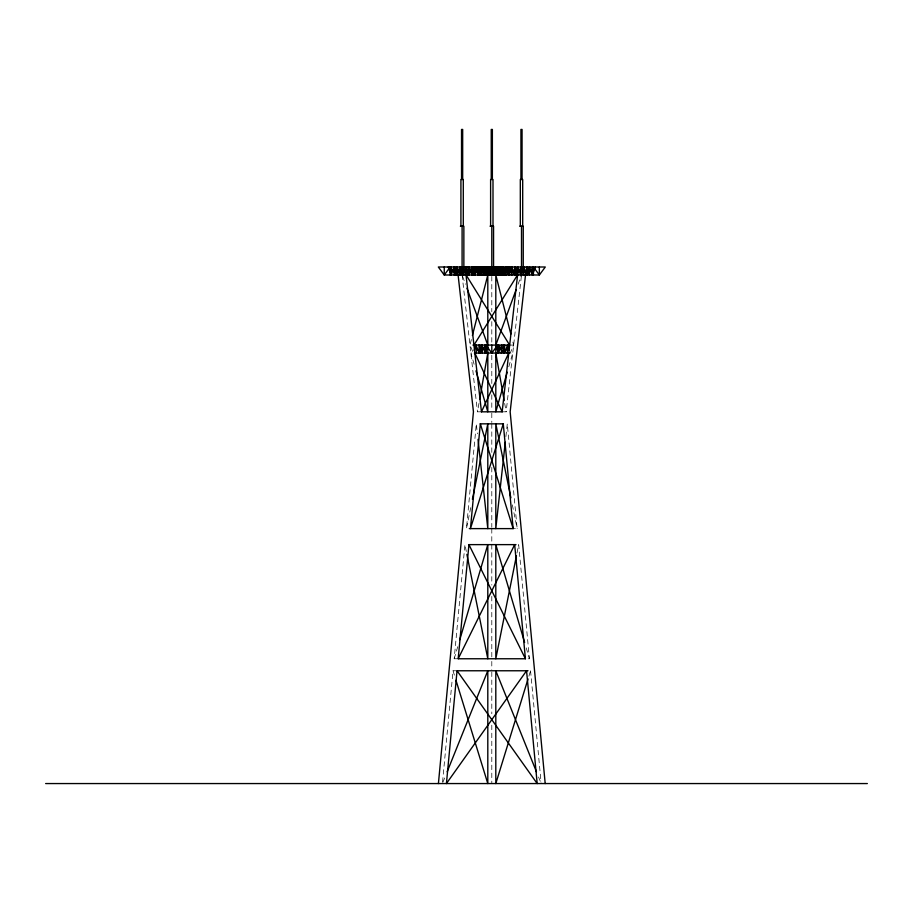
<?xml version="1.0" encoding="UTF-8"?>
<svg xmlns="http://www.w3.org/2000/svg" width="913" height="913" viewBox="0 0 913 913"><rect width="100%" height="100%" fill="white"/><g stroke="black" fill="none" stroke-linecap="round" stroke-linejoin="round"><path stroke-width="0.68" stroke-dasharray="4.57 3.42" d="M442.543 782.156L453.042 670.77L455.827 670.77M456.979 658.764L454.183 658.764L464.934 544.627L466.611 552.981M505.893 436.574L507.286 423.837L517.157 528.616L514.316 528.616M502.15 411.82L506.156 411.82L521.346 276.411M481.459 411.82L477.453 411.82L478.937 403.42M516.998 552.981L518.675 544.627L529.426 658.764L526.63 658.764M470.72 507.662L466.44 528.616L476.324 423.837L477.408 433.743M471.37 339.579L469.967 345.08L473.391 353.069L470.868 353.069L474.806 366.729M508.803 366.729L512.741 353.069L510.219 353.069L513.642 345.08L512.592 340.96M454.183 658.764L457.778 646.53M528.889 676.202L530.556 670.77L527.782 670.77M518.105 284.251L521.015 276.319M442.942 782.247L445.053 777.009M510.664 345.08L513.642 345.08M538.556 777.009L540.667 782.247M462.594 276.319L465.493 284.251M453.042 670.77L454.72 676.202M526.23 647.888L529.426 658.764M512.319 504.866L517.157 528.616M504.672 403.42L506.156 411.82M462.104 274.996L477.453 411.82M530.556 670.77L541.055 782.156M491.799 276.411L491.799 311.698M491.799 321.57L491.799 344.03M491.799 355.26L491.799 383.517M491.799 394.838L491.799 410.405M491.799 413.155L491.799 422.502M491.799 423.837L491.799 453.35M491.799 467.422L491.799 527.235M491.799 528.616L491.799 543.292M491.799 544.627L491.799 585.039M491.799 596.36L491.799 657.337M491.799 661.423L491.799 669.434M491.799 672.002L491.799 713.761M491.799 725.162L491.799 783.559"/><path stroke-width="1.37" d="M516.165 289.547L495.805 345.08L498.327 353.069L498.783 345.08M501.305 353.069L501.751 345.08L504.273 353.069L507.696 345.08L509.374 350.409M504.273 353.069L504.729 345.08M507.251 353.069L507.696 345.08M438.411 783.559L473.448 411.82L458.098 274.996M457.048 670.77L446.423 783.559L526.561 670.77L537.186 783.559L457.048 670.77L527.782 670.77M458.178 658.764L514.67 544.627L525.42 658.764L458.178 658.764L468.94 544.627L515.982 544.627M505.266 442.234L495.805 528.616L495.805 423.837L510.892 497.882M529.62 266.995L526.653 274.996L523.685 266.995L520.707 274.996L517.568 266.995L517.568 274.996L502.15 411.82L474.863 353.069M525.511 274.996L510.162 411.82L545.198 783.559M479.667 399.232L487.804 353.069M516.438 555.766L495.805 658.764L495.805 544.627L524.621 642.455M472.42 499.274L487.804 423.837L487.804 528.616L478.024 439.404M472.409 335.459L487.804 274.996L487.804 411.82L475.981 370.826M507.229 372.196L495.805 411.82L495.805 274.996L510.846 334.09M459.787 639.739L487.804 544.627L487.804 658.764L466.885 554.374M528.045 678.93L495.805 783.559L495.805 670.77L536.445 771.759M474.224 350.409L475.913 345.08L479.336 353.069L481.859 345.08L485.271 353.069L487.804 345.08L466.954 288.223M448.203 266.995L451.17 274.996L454.149 266.995L457.116 274.996L460.095 266.995L460.095 274.996M453.978 266.995L456.957 274.996L459.924 266.995L462.902 274.996L466.029 266.995L466.029 274.996L481.459 411.82L508.735 353.069M483.867 274.996L483.867 266.995L480.729 274.996L477.761 266.995L474.783 274.996L471.816 266.995L468.848 274.996L468.848 266.995M465.87 274.996L465.87 266.995L469.008 274.996L471.975 266.995L474.954 274.996L477.921 266.995L480.9 274.996L480.9 266.995M476.13 266.995L479.097 274.996L482.075 266.995L485.043 274.996L488.01 266.995L490.989 274.996L493.956 266.995L496.934 274.996L496.763 266.995M481.904 266.995L484.883 274.996L487.85 266.995L490.817 274.996M501.534 274.996L501.534 266.995L498.566 274.996L495.588 266.995L492.621 274.996L489.642 266.995L486.675 274.996L486.834 266.995M490.806 269.666L489.813 266.995L486.834 274.996L483.707 266.995L483.707 274.996M493.282 273.66L495.759 266.995L495.759 274.996M498.726 274.996L501.705 266.995M517.739 274.996L517.739 266.995L514.601 274.996L511.622 266.995L508.655 274.996L505.688 266.995L502.709 274.996L502.709 266.995M499.742 274.996L499.742 266.995L502.88 274.996L505.848 266.995L508.815 274.996L511.794 266.995L514.761 274.996L514.761 266.995M504.512 274.996L507.48 266.995M522.521 269.666L523.514 266.995L526.493 274.996L529.46 266.995L532.427 274.996L535.406 266.995M447.165 771.759L487.804 670.77L487.804 783.559L455.975 680.288M498.327 353.069L501.751 345.08M517.5 274.996L473.973 345.08L479.918 353.069L485.864 345.08L491.799 353.069L497.745 345.08L503.691 353.069L509.637 345.08L466.109 274.996M539.355 266.995L539.355 274.996L533.409 266.995L527.474 274.996L521.528 266.995L515.583 274.996L509.637 266.995L503.691 274.996L497.745 266.995L491.799 274.996L485.864 266.995L479.918 274.996L473.973 266.995L468.027 274.996L462.081 266.995L456.135 274.996L450.189 266.995L444.254 274.996L438.308 266.995L545.301 266.995L539.355 274.996L444.254 274.996L444.254 266.995M460.357 226.207L463.861 226.207L463.861 274.996M490.053 226.207L493.556 226.207L493.556 274.996M519.748 226.207L523.252 226.207L523.252 274.996M472.934 345.08L509.682 345.08M474.372 353.069L509.226 353.069M481.334 411.82L502.276 411.82M480.147 423.837L503.462 423.837M469.293 528.616L513.152 528.616L503.28 423.837L470.446 528.616L480.329 423.837L513.152 528.616M45.65 783.559L867.35 783.559M468.94 544.627L525.42 658.764M495.805 353.069L504.181 400.624M484.826 345.08L485.271 353.069M481.859 345.08L482.304 353.069M478.88 345.08L479.336 353.069M475.913 345.08L476.358 353.069M533.409 266.995L533.409 274.996M532.427 266.995L532.427 274.996M529.46 266.995L529.46 274.996M527.474 266.995L527.474 274.996M526.653 266.995L526.653 274.996M526.493 266.995L526.493 274.996M523.685 266.995L523.685 274.996M523.514 266.995L523.514 274.996M522.692 226.207L522.692 179.496L520.319 179.496L520.319 226.207M522.065 179.496L522.065 129.441L520.935 129.441L520.935 179.496M521.506 226.207L521.528 274.996M520.707 266.995L520.707 274.996M515.583 266.995L515.583 274.996M514.601 266.995L514.601 274.996M511.794 266.995L511.794 274.996M511.622 266.995L511.622 274.996M509.637 266.995L509.637 274.996M508.815 266.995L508.815 274.996M508.655 266.995L508.655 274.996M505.848 266.995L505.848 274.996M505.688 266.995L505.688 274.996M503.691 266.995L503.691 274.996M503.691 345.08L503.691 353.069M502.88 266.995L502.88 274.996M499.902 274.996L499.902 266.995L496.763 274.996L493.796 266.995L493.796 274.996M498.566 266.995L498.566 274.996M497.745 266.995L497.745 274.996M497.745 345.08L497.745 353.069M495.588 266.995L495.588 274.996M493.956 266.995L493.956 274.996M492.997 226.207L492.997 179.496L490.612 179.496L490.612 226.207M492.621 266.995L492.621 274.996M492.369 179.496L492.369 129.441L491.24 129.441L491.24 179.496M491.799 226.207L491.799 274.996M491.799 345.08L491.799 353.069M490.989 266.995L490.989 274.996M489.813 266.995L489.813 274.996M489.642 266.995L489.642 274.996M488.01 266.995L488.01 274.996M487.85 266.995L487.85 274.996M485.864 266.995L485.864 274.996M485.864 345.08L485.864 353.069M485.043 266.995L485.043 274.996M484.883 266.995L484.883 274.996M482.075 266.995L482.075 274.996M480.729 266.995L480.729 274.996M479.918 266.995L479.918 274.996M479.918 345.08L479.918 353.069M479.097 266.995L479.097 274.996M477.921 266.995L477.761 274.996M474.954 266.995L474.954 274.996M474.783 266.995L474.783 274.996M473.973 266.995L473.973 274.996M471.975 266.995L471.975 274.996M471.816 266.995L471.816 274.996M469.008 266.995L469.008 274.996M468.027 266.995L468.027 274.996M463.29 226.207L463.29 179.496L460.917 179.496L460.917 226.207M462.902 266.995L462.902 274.996M462.674 179.496L462.674 129.441L461.533 129.441L461.533 179.496M462.104 226.207L462.081 274.996M459.924 266.995L459.924 274.996M457.116 266.995L457.116 274.996M456.957 266.995L456.957 274.996M456.135 266.995L456.135 274.996M454.149 266.995L454.149 274.996M451.17 266.995L451.17 274.996M450.189 266.995L450.189 274.996"/></g></svg>
